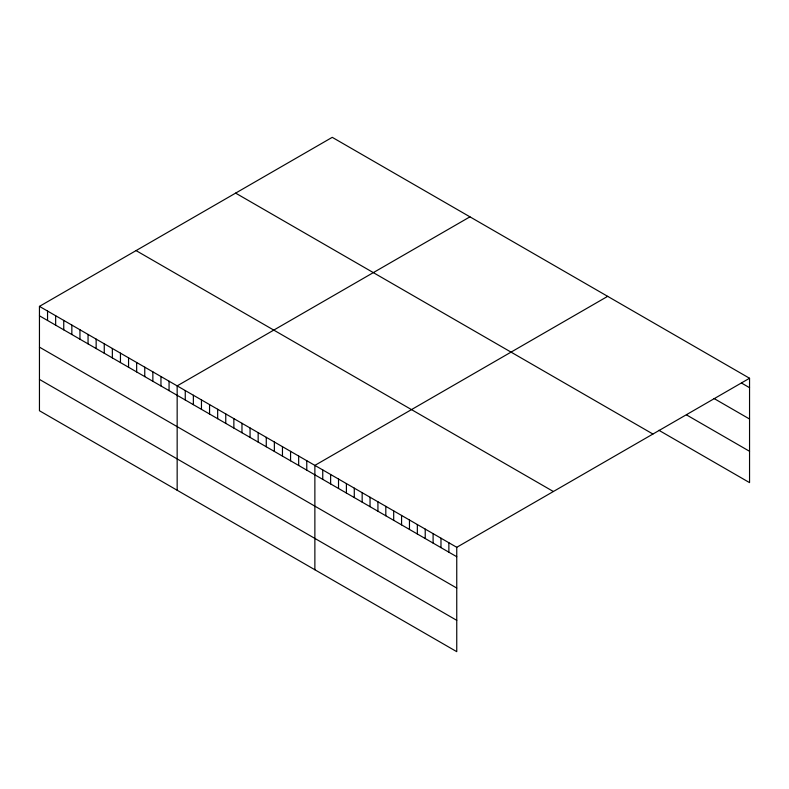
<?xml version="1.0" encoding="UTF-8"?>
<svg xmlns="http://www.w3.org/2000/svg" width="789" height="789" viewBox="0 0 789 789"><rect width="100%" height="100%" fill="white"/><g stroke="black" fill="none" stroke-linecap="round" stroke-linejoin="round"><path stroke-width="1.18" d="M39.45 306.379L456.752 547.3L456.752 651.665L39.45 410.744L39.45 306.379L332.248 137.335L749.55 378.256L749.55 482.621L658.904 430.291M469.958 216.837L177.16 385.88L177.16 490.245M607.668 296.339L314.87 465.392L314.87 569.757M456.752 547.3L749.55 378.256M741.67 383.138L749.55 387.685M714.075 398.534L749.55 419.018M686.489 414.886L749.55 451.298M235.625 193.118L652.927 434.039M136.073 250.596L553.375 491.517M39.45 315.807L456.752 556.738M39.45 347.14L456.752 588.061M39.45 379.41L456.752 620.341M448.872 542.753L448.872 552.182M440.982 538.206L440.982 547.635M433.102 533.65L433.102 543.079M425.222 529.103L425.222 538.532M417.342 524.547L417.342 533.985M409.461 520L409.461 529.429M401.571 515.444L401.571 524.882M393.691 510.897L393.691 520.326M385.811 506.351L385.811 515.779M377.931 501.794L377.931 511.223M370.041 497.248L370.041 506.676M362.161 492.691L362.161 502.129M354.281 488.144L354.281 497.573M346.401 483.588L346.401 493.026M338.52 479.041L338.52 488.47M330.63 474.495L330.63 483.923M322.75 469.938L322.75 479.367M306.773 460.707L306.773 470.145M298.666 456.032L298.666 465.471M290.569 451.357L290.569 460.786M282.462 446.682L282.462 456.111M274.365 442.008L274.365 451.436M266.268 437.323L266.268 446.761M258.161 432.648L258.161 442.087M250.064 427.973L250.064 437.402M241.967 423.298L241.967 432.727M233.86 418.624L233.86 428.052M225.762 413.939L225.762 423.377M217.665 409.264L217.665 418.703M209.558 404.589L209.558 414.018M201.461 399.915L201.461 409.343M193.364 395.24L193.364 404.668M185.257 390.555L185.257 399.993M169.063 381.205L169.063 390.634M160.956 376.531L160.956 385.959M152.859 371.856L152.859 381.284M144.762 367.171L144.762 376.609M136.655 362.496L136.655 371.935M128.558 357.821L128.558 367.25M120.451 353.147L120.451 362.575M112.354 348.472L112.354 357.9M104.256 343.787L104.256 353.225M96.15 339.112L96.15 348.551M88.052 334.437L88.052 343.866M79.955 329.763L79.955 339.191M71.848 325.088L71.848 334.516M63.751 320.403L63.751 329.841M55.654 315.728L55.654 325.167M47.547 311.053L47.547 320.482"/></g></svg>
